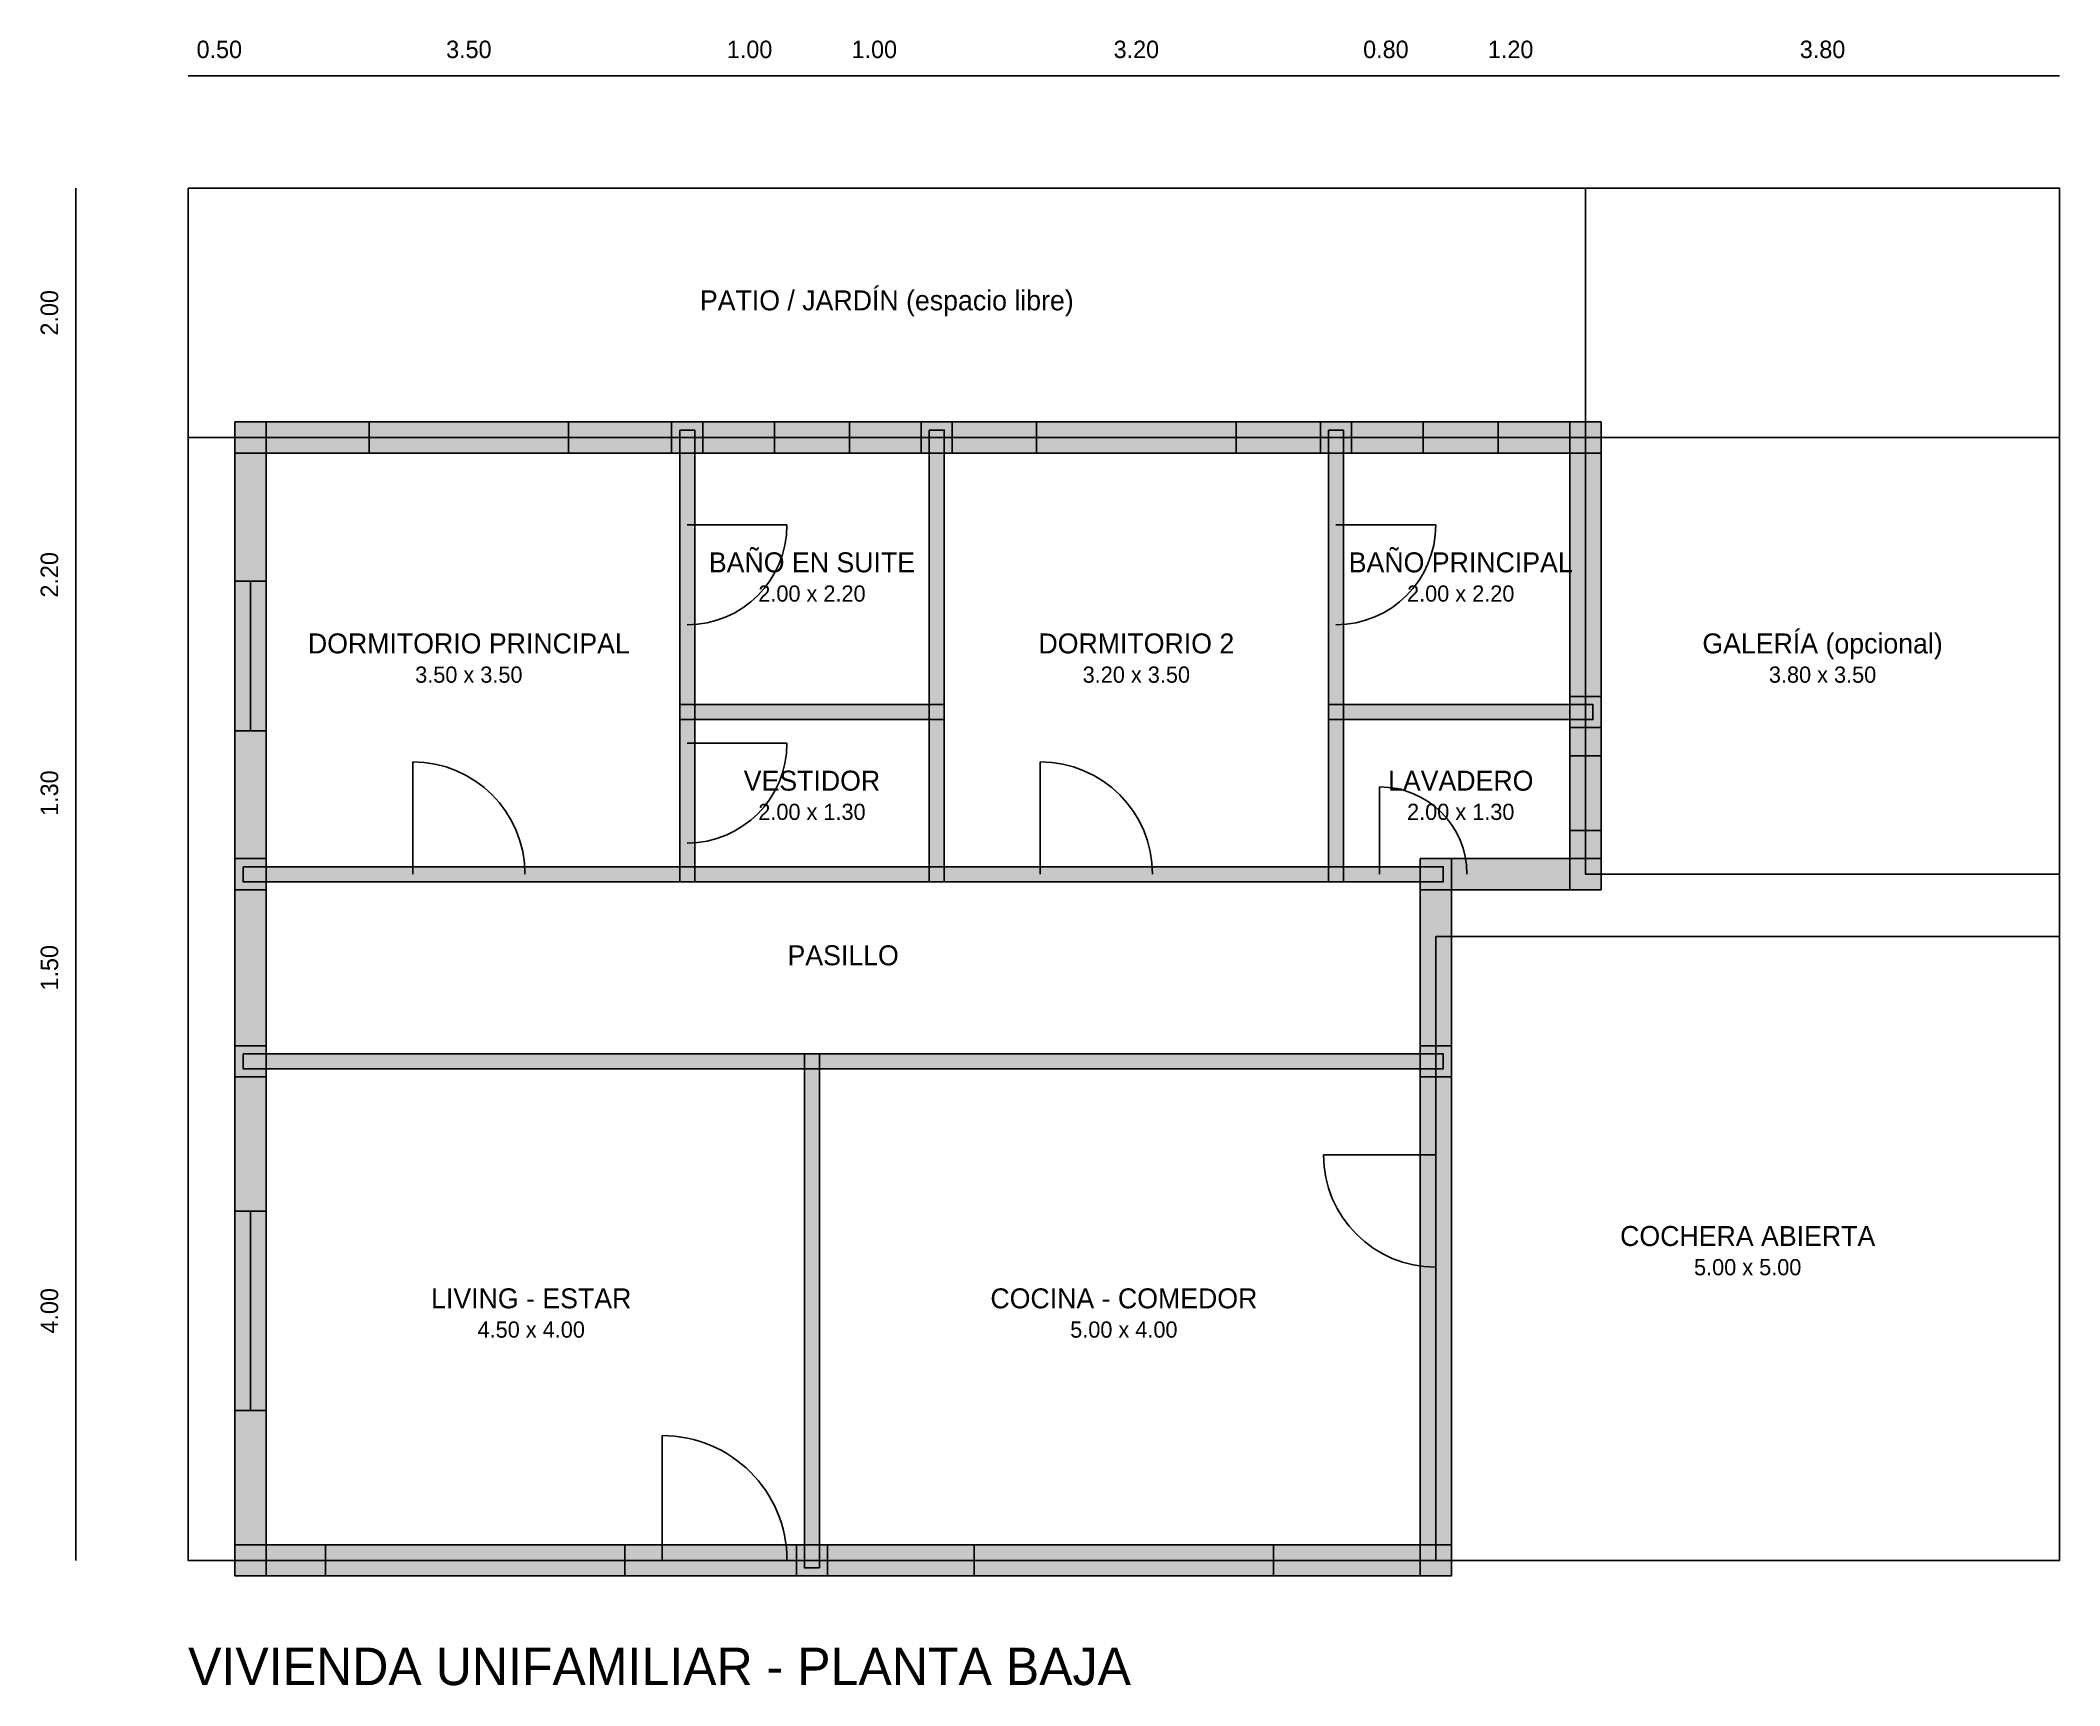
# Model space of a CAD drawing. Header units: metres. Extents: x -1.2 to 15, y -1 to 12.2.
import ezdxf
from ezdxf.enums import TextEntityAlignment as Align

# ---------------------------------------------------------------- set-up
doc = ezdxf.new("R2010")
doc.units = ezdxf.units.M
for name, color, linetype in [('AMBIENTES', 4, 'Continuous'), ('COTAS', 3, 'Continuous'), ('EXTERIORES', 94, 'Continuous'), ('MUROS', 7, 'Continuous'), ('PUERTAS', 1, 'Continuous'), ('TERRENO', 8, 'Continuous'), ('TEXTOS', 2, 'Continuous'), ('VENTANAS', 5, 'Continuous')]:
    doc.layers.add(name, color=color, linetype=linetype)

msp = doc.modelspace()

# ---------------------------------------------------------------- hatches: boundary and pattern name
at = {"layer": 'MUROS'}
h = msp.add_hatch(color=7, dxfattribs=at)
h.dxf.hatch_style = 1
h.paths.add_polyline_path([(0.375, 9.125), (4.125, 9.125), (4.125, 8.875), (0.375, 8.875)])
h = msp.add_hatch(color=7, dxfattribs=at)
h.dxf.hatch_style = 1
h.paths.add_polyline_path([(0.375, 9.125), (0.625, 9.125), (0.625, 5.375), (0.375, 5.375)])
h = msp.add_hatch(color=7, dxfattribs=at)
h.dxf.hatch_style = 1
h.paths.add_polyline_path([(3.875, 9.125), (6.125, 9.125), (6.125, 8.875), (3.875, 8.875)])
h = msp.add_hatch(color=7, dxfattribs=at)
h.dxf.hatch_style = 1
h.paths.add_polyline_path([(5.875, 9.125), (9.325, 9.125), (9.325, 8.875), (5.875, 8.875)])
h = msp.add_hatch(color=7, dxfattribs=at)
h.dxf.hatch_style = 1
h.paths.add_polyline_path([(9.075, 9.125), (11.325, 9.125), (11.325, 8.875), (9.075, 8.875)])
h = msp.add_hatch(color=7, dxfattribs=at)
h.dxf.hatch_style = 1
h.paths.add_polyline_path([(11.075, 9.125), (11.325, 9.125), (11.325, 6.675), (11.075, 6.675)])
h = msp.add_hatch(color=7, dxfattribs=at)
h.dxf.hatch_style = 1
h.paths.add_polyline_path([(3.94, 9.06), (4.06, 9.06), (4.06, 6.74), (3.94, 6.74)])
h = msp.add_hatch(color=7, dxfattribs=at)
h.dxf.hatch_style = 1
h.paths.add_polyline_path([(5.94, 9.06), (6.06, 9.06), (6.06, 6.74), (5.94, 6.74)])
h = msp.add_hatch(color=7, dxfattribs=at)
h.dxf.hatch_style = 1
h.paths.add_polyline_path([(9.14, 9.06), (9.26, 9.06), (9.26, 6.74), (9.14, 6.74)])
h = msp.add_hatch(color=7, dxfattribs=at)
h.dxf.hatch_style = 1
h.paths.add_polyline_path([(3.94, 6.86), (4.06, 6.86), (4.06, 5.44), (3.94, 5.44)])
h = msp.add_hatch(color=7, dxfattribs=at)
h.dxf.hatch_style = 1
h.paths.add_polyline_path([(3.94, 6.86), (6.06, 6.86), (6.06, 6.74), (3.94, 6.74)])
h = msp.add_hatch(color=7, dxfattribs=at)
h.dxf.hatch_style = 1
h.paths.add_polyline_path([(5.94, 6.86), (6.06, 6.86), (6.06, 5.44), (5.94, 5.44)])
h = msp.add_hatch(color=7, dxfattribs=at)
h.dxf.hatch_style = 1
h.paths.add_polyline_path([(9.14, 6.86), (11.26, 6.86), (11.26, 6.74), (9.14, 6.74)])
h = msp.add_hatch(color=7, dxfattribs=at)
h.dxf.hatch_style = 1
h.paths.add_polyline_path([(9.14, 6.86), (9.26, 6.86), (9.26, 5.44), (9.14, 5.44)])
h = msp.add_hatch(color=7, dxfattribs=at)
h.dxf.hatch_style = 1
h.paths.add_polyline_path([(11.075, 6.925), (11.325, 6.925), (11.325, 5.375), (11.075, 5.375)])
h = msp.add_hatch(color=7, dxfattribs=at)
h.dxf.hatch_style = 1
h.paths.add_polyline_path([(0.375, 5.625), (0.625, 5.625), (0.625, 3.875), (0.375, 3.875)])
h = msp.add_hatch(color=7, dxfattribs=at)
h.dxf.hatch_style = 1
h.paths.add_polyline_path([(0.44, 5.56), (4.06, 5.56), (4.06, 5.44), (0.44, 5.44)])
h = msp.add_hatch(color=7, dxfattribs=at)
h.dxf.hatch_style = 1
h.paths.add_polyline_path([(3.94, 5.56), (6.06, 5.56), (6.06, 5.44), (3.94, 5.44)])
h = msp.add_hatch(color=7, dxfattribs=at)
h.dxf.hatch_style = 1
h.paths.add_polyline_path([(5.94, 5.56), (9.26, 5.56), (9.26, 5.44), (5.94, 5.44)])
h = msp.add_hatch(color=7, dxfattribs=at)
h.dxf.hatch_style = 1
h.paths.add_polyline_path([(9.14, 5.56), (10.06, 5.56), (10.06, 5.44), (9.14, 5.44)])
h = msp.add_hatch(color=7, dxfattribs=at)
h.dxf.hatch_style = 1
h.paths.add_polyline_path([(9.875, 5.625), (11.325, 5.625), (11.325, 5.375), (9.875, 5.375)])
h = msp.add_hatch(color=7, dxfattribs=at)
h.dxf.hatch_style = 1
h.paths.add_polyline_path([(9.875, 5.625), (10.125, 5.625), (10.125, 3.875), (9.875, 3.875)])
h = msp.add_hatch(color=7, dxfattribs=at)
h.dxf.hatch_style = 1
h.paths.add_polyline_path([(0.375, 4.125), (0.625, 4.125), (0.625, -0.125), (0.375, -0.125)])
h = msp.add_hatch(color=7, dxfattribs=at)
h.dxf.hatch_style = 1
h.paths.add_polyline_path([(0.44, 4.06), (5.06, 4.06), (5.06, 3.94), (0.44, 3.94)])
h = msp.add_hatch(color=7, dxfattribs=at)
h.dxf.hatch_style = 1
h.paths.add_polyline_path([(4.94, 4.06), (10.06, 4.06), (10.06, 3.94), (4.94, 3.94)])
h = msp.add_hatch(color=7, dxfattribs=at)
h.dxf.hatch_style = 1
h.paths.add_polyline_path([(4.94, 4.06), (5.06, 4.06), (5.06, -0.06), (4.94, -0.06)])
h = msp.add_hatch(color=7, dxfattribs=at)
h.dxf.hatch_style = 1
h.paths.add_polyline_path([(9.875, 4.125), (10.125, 4.125), (10.125, -0.125), (9.875, -0.125)])
h = msp.add_hatch(color=7, dxfattribs=at)
h.dxf.hatch_style = 1
h.paths.add_polyline_path([(0.375, 0.125), (5.125, 0.125), (5.125, -0.125), (0.375, -0.125)])
h = msp.add_hatch(color=7, dxfattribs=at)
h.dxf.hatch_style = 1
h.paths.add_polyline_path([(4.875, 0.125), (10.125, 0.125), (10.125, -0.125), (4.875, -0.125)])

# ---------------------------------------------------------------- linework, layer by layer
at = {"layer": 'COTAS'}
for p, q in [((0, 11.9), (0.5, 11.9)), ((0.5, 11.9), (4, 11.9)), ((4, 11.9), (5, 11.9)), ((5, 11.9), (6, 11.9)), ((6, 11.9), (9.2, 11.9)), ((9.2, 11.9), (10, 11.9)), ((10, 11.9), (11.2, 11.9)), ((11.2, 11.9), (15, 11.9)), ((-0.9, 11), (-0.9, 9)), ((-0.9, 9), (-0.9, 6.8)), ((-0.9, 6.8), (-0.9, 5.5)), ((-0.9, 5.5), (-0.9, 4)), ((-0.9, 4), (-0.9, 0))]:
    msp.add_line(p, q, dxfattribs=at)
at = {"layer": 'EXTERIORES'}
for points in [[(0, 11), (11.2, 11), (11.2, 9), (0, 9)], [(11.2, 9), (15, 9), (15, 5.5), (11.2, 5.5)], [(10, 5), (15, 5), (15, 0), (10, 0)]]:
    msp.add_lwpolyline(points, close=True, dxfattribs=at)
at = {"layer": 'MUROS'}
for points in [[(0.375, 9.125), (4.125, 9.125), (4.125, 8.875), (0.375, 8.875)], [(0.375, 9.125), (0.625, 9.125), (0.625, 5.375), (0.375, 5.375)], [(3.875, 9.125), (6.125, 9.125), (6.125, 8.875), (3.875, 8.875)], [(5.875, 9.125), (9.325, 9.125), (9.325, 8.875), (5.875, 8.875)], [(9.075, 9.125), (11.325, 9.125), (11.325, 8.875), (9.075, 8.875)], [(11.075, 9.125), (11.325, 9.125), (11.325, 6.675), (11.075, 6.675)], [(3.94, 9.06), (4.06, 9.06), (4.06, 6.74), (3.94, 6.74)], [(5.94, 9.06), (6.06, 9.06), (6.06, 6.74), (5.94, 6.74)], [(9.14, 9.06), (9.26, 9.06), (9.26, 6.74), (9.14, 6.74)], [(3.94, 6.86), (4.06, 6.86), (4.06, 5.44), (3.94, 5.44)], [(3.94, 6.86), (6.06, 6.86), (6.06, 6.74), (3.94, 6.74)], [(5.94, 6.86), (6.06, 6.86), (6.06, 5.44), (5.94, 5.44)], [(9.14, 6.86), (11.26, 6.86), (11.26, 6.74), (9.14, 6.74)], [(9.14, 6.86), (9.26, 6.86), (9.26, 5.44), (9.14, 5.44)], [(11.075, 6.925), (11.325, 6.925), (11.325, 5.375), (11.075, 5.375)], [(0.375, 5.625), (0.625, 5.625), (0.625, 3.875), (0.375, 3.875)], [(0.44, 5.56), (4.06, 5.56), (4.06, 5.44), (0.44, 5.44)], [(3.94, 5.56), (6.06, 5.56), (6.06, 5.44), (3.94, 5.44)], [(5.94, 5.56), (9.26, 5.56), (9.26, 5.44), (5.94, 5.44)], [(9.14, 5.56), (10.06, 5.56), (10.06, 5.44), (9.14, 5.44)], [(9.875, 5.625), (11.325, 5.625), (11.325, 5.375), (9.875, 5.375)], [(9.875, 5.625), (10.125, 5.625), (10.125, 3.875), (9.875, 3.875)], [(0.375, 4.125), (0.625, 4.125), (0.625, -0.125), (0.375, -0.125)], [(0.44, 4.06), (5.06, 4.06), (5.06, 3.94), (0.44, 3.94)], [(4.94, 4.06), (10.06, 4.06), (10.06, 3.94), (4.94, 3.94)], [(4.94, 4.06), (5.06, 4.06), (5.06, -0.06), (4.94, -0.06)], [(9.875, 4.125), (10.125, 4.125), (10.125, -0.125), (9.875, -0.125)], [(0.375, 0.125), (5.125, 0.125), (5.125, -0.125), (0.375, -0.125)], [(4.875, 0.125), (10.125, 0.125), (10.125, -0.125), (4.875, -0.125)]]:
    msp.add_lwpolyline(points, close=True, dxfattribs=at)
at = {"layer": 'PUERTAS'}
for p, q in [((4, 8.3), (4.8, 8.3)), ((9.2, 8.3), (10, 8.3)), ((4, 6.55), (4.8, 6.55)), ((1.8, 5.5), (1.8, 6.4)), ((6.83, 5.5), (6.83, 6.4)), ((9.55, 5.5), (9.55, 6.2)), ((10, 3.25), (9.1, 3.25)), ((3.8, 0), (3.8, 1))]:
    msp.add_line(p, q, dxfattribs=at)
for centre, radius, start, end in [((4, 8.3), 0.8, 270, 0), ((9.2, 8.3), 0.8, 270, 0), ((4, 6.55), 0.8, 270, 0), ((1.8, 5.5), 0.9, 0, 90), ((6.83, 5.5), 0.9, 0, 90), ((9.55, 5.5), 0.7, 0, 90), ((10, 3.25), 0.9, 180, 270), ((3.8, 0), 1, 0, 90)]:
    msp.add_arc(centre, radius, start, end, dxfattribs=at)
at = {"layer": 'TERRENO'}
msp.add_lwpolyline([(0, 11), (15, 11), (15, 0), (0, 0)], close=True, dxfattribs=at)
at = {"layer": 'VENTANAS'}
for p, q in [((1.45, 9), (3.05, 9)), ((4.7, 9), (5.3, 9)), ((6.8, 9), (8.4, 9)), ((9.9, 9), (10.5, 9)), ((0.5, 7.85), (0.5, 6.65)), ((11.2, 6.45), (11.2, 5.85)), ((0.5, 2.8), (0.5, 1.2)), ((1.1, 0), (3.5, 0)), ((6.3, 0), (8.7, 0))]:
    msp.add_line(p, q, dxfattribs=at)
for points in [[(1.45, 9.125), (3.05, 9.125), (3.05, 8.875), (1.45, 8.875)], [(4.7, 9.125), (5.3, 9.125), (5.3, 8.875), (4.7, 8.875)], [(6.8, 9.125), (8.4, 9.125), (8.4, 8.875), (6.8, 8.875)], [(9.9, 9.125), (10.5, 9.125), (10.5, 8.875), (9.9, 8.875)], [(0.375, 7.85), (0.625, 7.85), (0.625, 6.65), (0.375, 6.65)], [(11.075, 6.45), (11.325, 6.45), (11.325, 5.85), (11.075, 5.85)], [(0.375, 2.8), (0.625, 2.8), (0.625, 1.2), (0.375, 1.2)], [(1.1, 0.125), (3.5, 0.125), (3.5, -0.125), (1.1, -0.125)], [(6.3, 0.125), (8.7, 0.125), (8.7, -0.125), (6.3, -0.125)]]:
    msp.add_lwpolyline(points, close=True, dxfattribs=at)

# ---------------------------------------------------------------- texts
at = {"layer": 'AMBIENTES'}
for s, height, p in [('PATIO / JARDÍN (espacio libre)', 0.16, (5.6, 10.1)), ('BAÑO EN SUITE', 0.16, (5, 8)), ('BAÑO PRINCIPAL', 0.16, (10.2, 8)), ('2.00 x 2.20', 0.13, (5, 7.75)), ('2.00 x 2.20', 0.13, (10.2, 7.75)), ('GALERÍA (opcional)', 0.16, (13.1, 7.35)), ('DORMITORIO PRINCIPAL', 0.16, (2.25, 7.35)), ('DORMITORIO 2', 0.16, (7.6, 7.35)), ('3.50 x 3.50', 0.13, (2.25, 7.1)), ('3.20 x 3.50', 0.13, (7.6, 7.1)), ('3.80 x 3.50', 0.13, (13.1, 7.1)), ('VESTIDOR', 0.16, (5, 6.25)), ('LAVADERO', 0.16, (10.2, 6.25)), ('2.00 x 1.30', 0.13, (5, 6)), ('2.00 x 1.30', 0.13, (10.2, 6)), ('PASILLO', 0.16, (5.25, 4.85)), ('COCHERA ABIERTA', 0.16, (12.5, 2.6)), ('5.00 x 5.00', 0.13, (12.5, 2.35)), ('LIVING - ESTAR', 0.16, (2.75, 2.1)), ('COCINA - COMEDOR', 0.16, (7.5, 2.1)), ('4.50 x 4.00', 0.13, (2.75, 1.85)), ('5.00 x 4.00', 0.13, (7.5, 1.85))]:
    msp.add_text(s, height=height, dxfattribs=at).set_placement(p, align=Align.MIDDLE_CENTER)
at = {"layer": 'COTAS'}
for s, p in [('0.50', (0.25, 12)), ('3.50', (2.25, 12)), ('1.00', (4.5, 12)), ('1.00', (5.5, 12)), ('3.20', (7.6, 12)), ('0.80', (9.6, 12)), ('1.20', (10.6, 12)), ('3.80', (13.1, 12))]:
    msp.add_text(s, height=0.14, dxfattribs=at).set_placement(p, align=Align.BOTTOM_CENTER)
for s, p in [('2.00', (-1, 10)), ('2.20', (-1, 7.9)), ('1.30', (-1, 6.15)), ('1.50', (-1, 4.75)), ('4.00', (-1, 2))]:
    msp.add_text(s, height=0.14, rotation=90, dxfattribs=at).set_placement(p, align=Align.BOTTOM_CENTER)
at = {"layer": 'TEXTOS'}
msp.add_text('VIVIENDA UNIFAMILIAR - PLANTA BAJA', height=0.3, dxfattribs=at).set_placement((0, -1))

doc.saveas('drawing.dxf')
